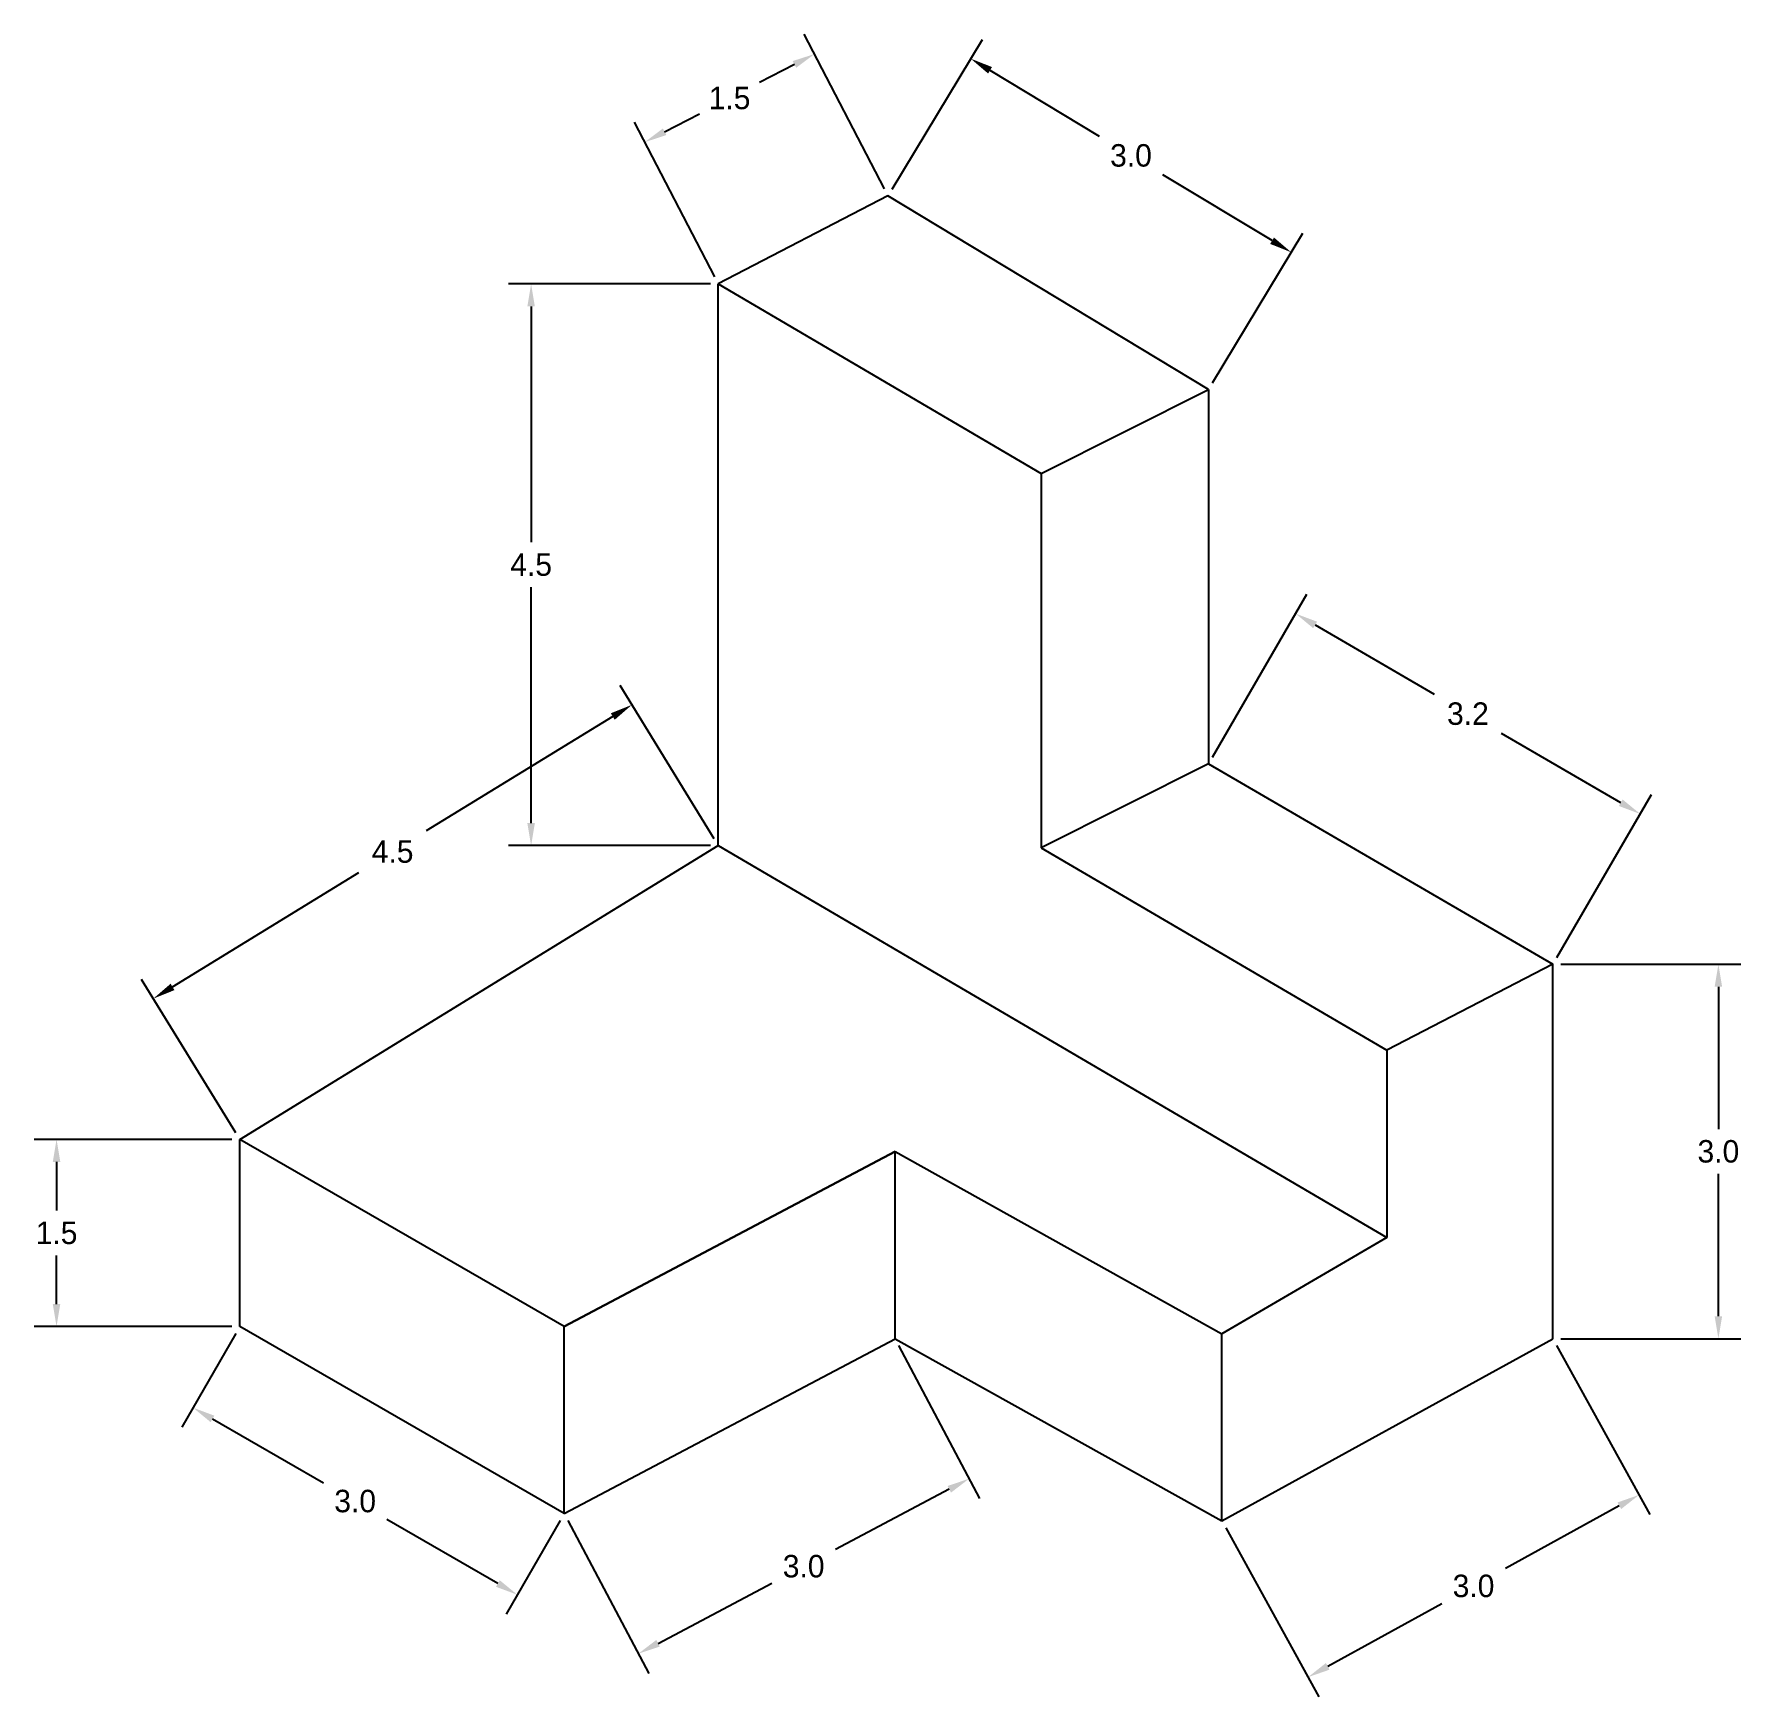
# Model space of a CAD drawing. Header units: inches. Extents: x 41 to 54.7, y 13.6 to 27.
import ezdxf

# ---------------------------------------------------------------- set-up
doc = ezdxf.new("R2010")
doc.units = ezdxf.units.IN
doc.header["$MEASUREMENT"] = 0
doc.dimstyles.get("Standard").update_dxf_attribs({"dimtxt": 0.18, "dimasz": 0.18, "dimexe": 0.18, "dimexo": 0.0625, "dimgap": 0.09, "dimtad": 0, "dimtih": 1, "dimtoh": 1, "dimdec": 1, "dimzin": 0, "dimdsep": 46, "dimtxsty": 'Standard', "dimcen": 0.09, "dimadec": 0, "dimazin": 0, "dimtfac": 1, "dimtdec": 1, "dimtofl": 0, "dimtmove": 0, "dimatfit": 3, "dimfxl": 1, "dimtolj": 1, "dimtzin": 0, "dimarcsym": 0})

# ---------------------------------------------------------------- blocks, each defined once
blk = doc.blocks.new('*D2')
at = {"color": 0, "lineweight": -2}
for p, q in [((42.625, 16.541), (42.192, 15.79)), ((42.438, 15.856), (43.326, 15.344)), ((44.725, 14.537), (43.836, 15.05)), ((45.224, 15.043), (44.791, 14.292))]:
    blk.add_line(p, q, dxfattribs=at)
at = {"color": 0}
for points in [[(42.453, 15.882), (42.423, 15.83), (42.282, 15.946)], [(44.74, 14.563), (44.71, 14.511), (44.881, 14.447)]]:
    blk.add_solid(points, dxfattribs=at)
at = {"layer": 'Defpoints', "color": 0}
for p in [(42.657, 16.596), (42.282, 15.946), (45.255, 15.097)]:
    blk.add_point(p, dxfattribs=at)
at = {"color": 0, "insert": (43.581, 15.197), "char_height": 0.18, "attachment_point": 5}
blk.add_mtext('\\A1;3.0', dxfattribs=at)
blk = doc.blocks.new('*D3')
at = {"color": 0, "lineweight": -2}
for p, q in [((42.594, 18.096), (41.008, 18.096)), ((41.188, 17.916), (41.188, 17.526)), ((41.188, 16.776), (41.188, 17.166)), ((42.594, 16.596), (41.008, 16.596))]:
    blk.add_line(p, q, dxfattribs=at)
at = {"color": 0}
for points in [[(41.158, 17.916), (41.218, 17.916), (41.188, 18.096)], [(41.158, 16.776), (41.218, 16.776), (41.188, 16.596)]]:
    blk.add_solid(points, dxfattribs=at)
at = {"layer": 'Defpoints', "color": 0}
for p in [(41.188, 18.096), (42.657, 18.096), (42.657, 16.596)]:
    blk.add_point(p, dxfattribs=at)
at = {"color": 0, "insert": (41.188, 17.346), "char_height": 0.18, "attachment_point": 5}
blk.add_mtext('\\A1;1.5', dxfattribs=at)
blk = doc.blocks.new('*D4')
at = {"color": 0, "lineweight": -2}
for p, q in [((46.459, 20.504), (45.705, 21.732)), ((45.645, 21.484), (44.151, 20.567)), ((42.117, 19.318), (43.611, 20.235)), ((42.624, 18.149), (41.87, 19.377))]:
    blk.add_line(p, q, dxfattribs=at)
at = {"color": 0}
for points in [[(45.63, 21.51), (45.661, 21.458), (45.799, 21.578)], [(42.102, 19.343), (42.133, 19.292), (41.964, 19.224)]]:
    blk.add_solid(points, dxfattribs=at)
at = {"layer": 'Defpoints', "color": 0}
for p in [(45.799, 21.578), (46.491, 20.45), (42.657, 18.096)]:
    blk.add_point(p, dxfattribs=at)
at = {"color": 0, "insert": (43.881, 20.401), "char_height": 0.18, "attachment_point": 5}
blk.add_mtext('\\A1;4.5', dxfattribs=at)
blk = doc.blocks.new('*D5')
at = {"color": 0, "lineweight": -2}
for p, q in [((46.429, 24.95), (44.811, 24.95)), ((44.991, 24.77), (44.991, 22.88)), ((44.991, 20.63), (44.991, 22.52)), ((46.429, 20.45), (44.811, 20.45))]:
    blk.add_line(p, q, dxfattribs=at)
at = {"color": 0}
for points in [[(44.961, 24.77), (45.021, 24.77), (44.991, 24.95)], [(44.961, 20.63), (45.021, 20.63), (44.991, 20.45)]]:
    blk.add_solid(points, dxfattribs=at)
at = {"layer": 'Defpoints', "color": 0}
for p in [(46.491, 24.95), (44.991, 20.45), (46.491, 20.45)]:
    blk.add_point(p, dxfattribs=at)
at = {"color": 0, "insert": (44.991, 22.7), "char_height": 0.18, "attachment_point": 5}
blk.add_mtext('\\A1;4.5', dxfattribs=at)
blk = doc.blocks.new('*D6')
at = {"color": 0, "lineweight": -2}
for p, q in [((47.822, 25.711), (47.178, 26.952)), ((47.101, 26.709), (46.821, 26.564)), ((46.061, 26.169), (46.341, 26.314)), ((46.462, 25.006), (45.819, 26.246))]:
    blk.add_line(p, q, dxfattribs=at)
at = {"color": 0}
for points in [[(47.087, 26.736), (47.115, 26.682), (47.261, 26.792)], [(46.047, 26.196), (46.075, 26.143), (45.901, 26.086)]]:
    blk.add_solid(points, dxfattribs=at)
at = {"layer": 'Defpoints', "color": 0}
for p in [(47.261, 26.792), (47.85, 25.656), (46.491, 24.95)]:
    blk.add_point(p, dxfattribs=at)
at = {"color": 0, "insert": (46.581, 26.439), "char_height": 0.18, "attachment_point": 5}
blk.add_mtext('\\A1;1.5', dxfattribs=at)
blk = doc.blocks.new('*D7')
at = {"color": 0, "lineweight": -2}
for p, q in [((47.883, 25.709), (48.607, 26.909)), ((48.668, 26.662), (49.543, 26.133)), ((50.928, 25.297), (50.053, 25.825)), ((50.451, 24.158), (51.175, 25.358))]:
    blk.add_line(p, q, dxfattribs=at)
at = {"color": 0}
for points in [[(48.684, 26.688), (48.653, 26.636), (48.514, 26.755)], [(50.944, 25.322), (50.913, 25.271), (51.082, 25.204)]]:
    blk.add_solid(points, dxfattribs=at)
at = {"layer": 'Defpoints', "color": 0}
for p in [(47.85, 25.656), (51.082, 25.204), (50.418, 24.105)]:
    blk.add_point(p, dxfattribs=at)
at = {"color": 0, "insert": (49.798, 25.979), "char_height": 0.18, "attachment_point": 5}
blk.add_mtext('\\A1;3.0', dxfattribs=at)
blk = doc.blocks.new('*D9')
at = {"color": 0, "lineweight": -2}
for p, q in [((53.242, 19.499), (54.685, 19.499)), ((54.505, 19.319), (54.505, 18.179)), ((54.505, 16.679), (54.505, 17.819)), ((53.242, 16.499), (54.685, 16.499))]:
    blk.add_line(p, q, dxfattribs=at)
at = {"color": 0}
for points in [[(54.475, 19.319), (54.535, 19.319), (54.505, 19.499)], [(54.475, 16.679), (54.535, 16.679), (54.505, 16.499)]]:
    blk.add_solid(points, dxfattribs=at)
at = {"layer": 'Defpoints', "color": 0}
for p in [(53.179, 19.499), (53.179, 16.499), (54.505, 16.499)]:
    blk.add_point(p, dxfattribs=at)
at = {"color": 0, "insert": (54.505, 17.999), "char_height": 0.18, "attachment_point": 5}
blk.add_mtext('\\A1;3.0', dxfattribs=at)
blk = doc.blocks.new('*D10')
at = {"color": 0, "lineweight": -2}
for p, q in [((53.209, 16.445), (53.956, 15.09)), ((53.711, 15.161), (52.798, 14.658)), ((50.558, 14.984), (51.304, 13.629)), ((51.375, 13.874), (52.288, 14.377))]:
    blk.add_line(p, q, dxfattribs=at)
at = {"color": 0}
for points in [[(53.697, 15.187), (53.726, 15.134), (53.869, 15.247)], [(51.36, 13.9), (51.389, 13.847), (51.217, 13.787)]]:
    blk.add_solid(points, dxfattribs=at)
at = {"layer": 'Defpoints', "color": 0}
for p in [(53.179, 16.499), (53.869, 15.247), (50.527, 15.039)]:
    blk.add_point(p, dxfattribs=at)
at = {"color": 0, "insert": (52.543, 14.517), "char_height": 0.18, "attachment_point": 5}
blk.add_mtext('\\A1;3.0', dxfattribs=at)
blk = doc.blocks.new('*D11')
at = {"color": 0, "lineweight": -2}
for p, q in [((47.936, 16.444), (48.585, 15.218)), ((48.342, 15.293), (47.43, 14.81)), ((45.284, 15.041), (45.933, 13.815)), ((46.008, 14.058), (46.92, 14.541))]:
    blk.add_line(p, q, dxfattribs=at)
at = {"color": 0}
for points in [[(48.328, 15.319), (48.356, 15.266), (48.501, 15.377)], [(45.994, 14.085), (46.022, 14.032), (45.849, 13.974)]]:
    blk.add_solid(points, dxfattribs=at)
at = {"layer": 'Defpoints', "color": 0}
for p in [(47.907, 16.499), (45.255, 15.097), (45.849, 13.974)]:
    blk.add_point(p, dxfattribs=at)
at = {"color": 0, "insert": (47.175, 14.675), "char_height": 0.18, "attachment_point": 5}
blk.add_mtext('\\A1;3.0', dxfattribs=at)
blk = doc.blocks.new('*D12')
at = {"color": 0, "lineweight": -2}
for p, q in [((50.45, 21.159), (51.208, 22.464)), ((51.274, 22.218), (52.228, 21.663)), ((53.723, 20.793), (52.768, 21.349)), ((53.211, 19.554), (53.969, 20.859))]:
    blk.add_line(p, q, dxfattribs=at)
at = {"color": 0}
for points in [[(51.289, 22.244), (51.258, 22.192), (51.118, 22.308)], [(53.738, 20.819), (53.708, 20.767), (53.879, 20.703)]]:
    blk.add_solid(points, dxfattribs=at)
at = {"layer": 'Defpoints', "color": 0}
for p in [(51.118, 22.308), (50.418, 21.105), (53.179, 19.499)]:
    blk.add_point(p, dxfattribs=at)
at = {"color": 0, "insert": (52.498, 21.506), "char_height": 0.18, "attachment_point": 5}
blk.add_mtext('\\A1;3.2', dxfattribs=at)

msp = doc.modelspace()

# ---------------------------------------------------------------- linework, layer by layer
for p, q in [((47.85, 25.656), (46.491, 24.95)), ((50.418, 24.105), (47.85, 25.656)), ((46.491, 20.45), (46.491, 24.95)), ((46.491, 24.95), (49.078, 23.431)), ((49.078, 23.431), (50.418, 24.105)), ((50.418, 24.105), (50.418, 21.105)), ((49.078, 23.431), (49.078, 20.431)), ((50.418, 21.105), (49.078, 20.431)), ((50.418, 21.105), (53.179, 19.499)), ((42.657, 18.096), (46.491, 20.45)), ((46.491, 20.45), (51.847, 17.311)), ((49.078, 20.431), (51.847, 18.811)), ((53.179, 19.499), (51.847, 18.811)), ((53.179, 16.499), (53.179, 19.499)), ((51.847, 18.811), (51.847, 17.311)), ((42.657, 16.596), (42.657, 18.096)), ((45.255, 16.597), (42.657, 18.096)), ((45.255, 16.597), (47.907, 17.999)), ((47.907, 17.999), (45.255, 16.597)), ((47.907, 16.499), (47.907, 17.999)), ((47.907, 17.999), (50.527, 16.539)), ((51.847, 17.311), (50.527, 16.539)), ((45.255, 15.097), (42.657, 16.596)), ((45.255, 15.097), (45.255, 16.597)), ((45.255, 15.097), (47.907, 16.499)), ((47.907, 16.499), (50.527, 15.039)), ((50.527, 15.039), (50.527, 16.539)), ((50.527, 15.039), (53.179, 16.499)), ((45.255, 15.097), (45.255, 15.097))]:
    msp.add_line(p, q)

# ---------------------------------------------------------------- dimensions: what is measured, and where the dimension line sits
for p1, p2, distance, picture, middle in [((46.491, 24.95), (47.85, 25.656), 1.28, '*D6', (46.581, 26.439)), ((47.85, 25.656), (50.418, 24.105), 1.284, '*D7', (49.798, 25.979)), ((46.491, 24.95), (46.491, 20.45), -1.5, '*D5', (44.991, 22.7)), ((53.179, 19.499), (50.418, 21.105), -1.392, '*D12', (52.498, 21.506)), ((42.657, 18.096), (46.491, 20.45), 1.324, '*D4', (43.881, 20.401)), ((53.179, 19.499), (53.179, 16.499), 1.326, '*D9', (54.505, 17.999)), ((42.657, 16.596), (42.657, 18.096), 1.468, '*D3', (41.188, 17.346)), ((45.255, 15.097), (42.657, 16.596), 0.749, '*D2', (43.581, 15.197)), ((47.907, 16.499), (45.255, 15.097), 1.27, '*D11', (47.175, 14.675)), ((50.527, 15.039), (53.179, 16.499), -1.429, '*D10', (52.543, 14.517))]:
    dim = msp.add_aligned_dim(p1=p1, p2=p2, distance=distance, dimstyle='Standard')
    dim.commit()
    dim.dimension.update_dxf_attribs({"geometry": picture, "text_midpoint": middle})

doc.saveas('drawing.dxf')
